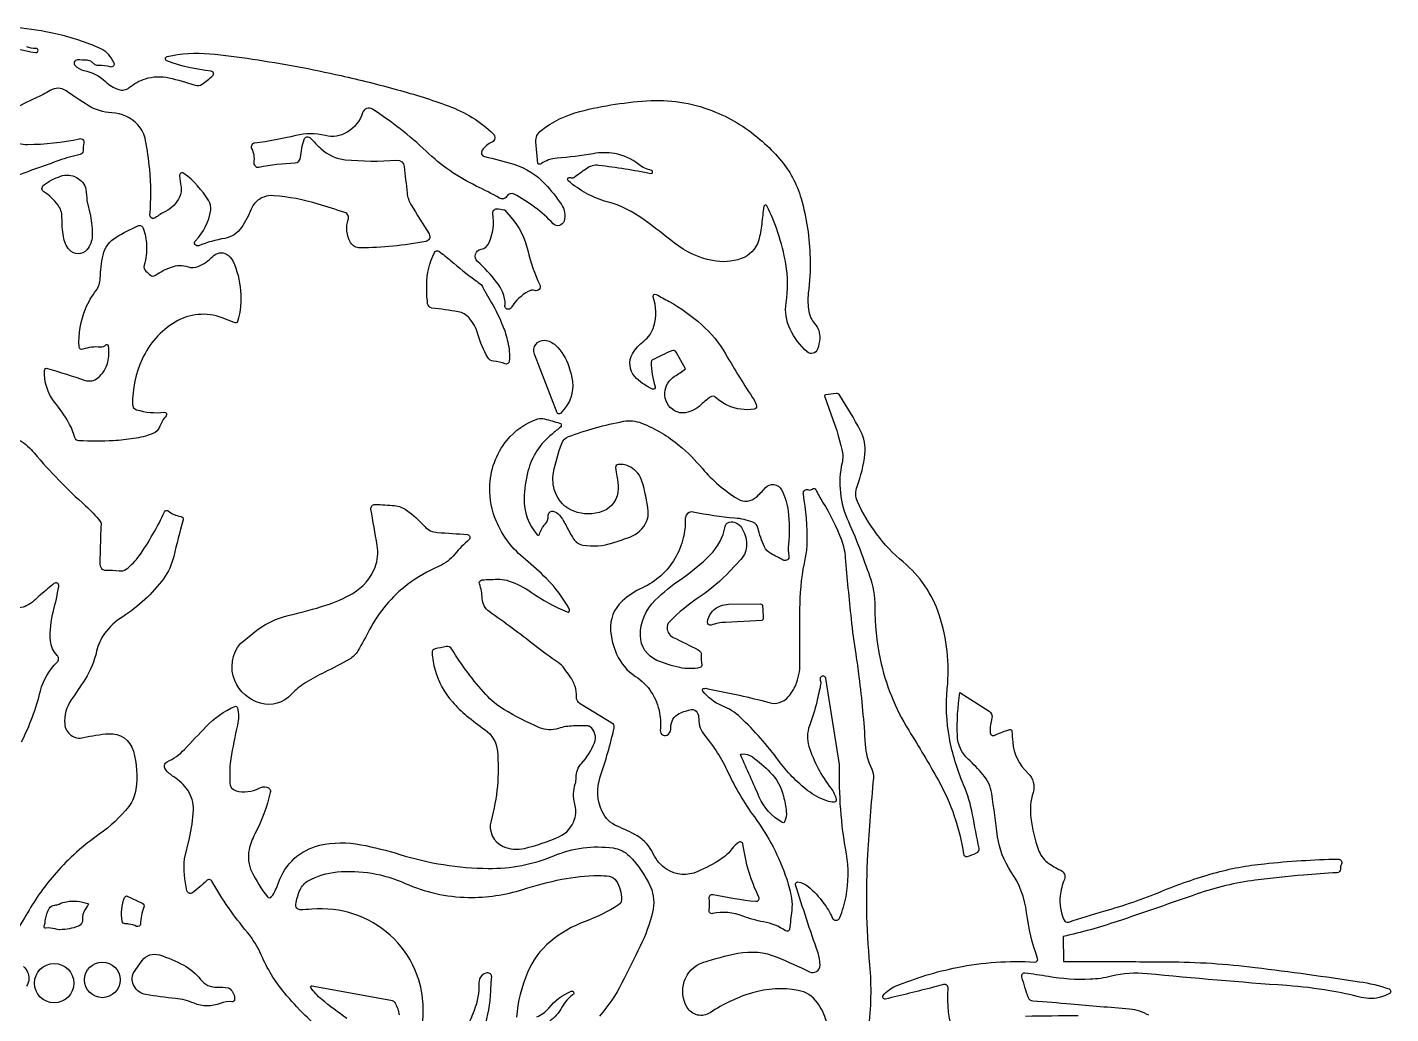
# Model space of a CAD drawing. Header units: millimetres. Extents: x 4131 to 16294, y 1859 to 7086.
# Drawn here: x 7865 to 9558, y 5848 to 7073 of the extents above; entities that cross this region are included whole.
import ezdxf

# ---------------------------------------------------------------- set-up
doc = ezdxf.new("R2010")
doc.units = ezdxf.units.MM

msp = doc.modelspace()

# ---------------------------------------------------------------- linework, layer by layer
at = {"color": 0}
for points in [[(7851.5, 7073, -0.035236), (7899.8, 7065.4, -0.046731), (7955.7, 7046.9, -0.119817), (7964.9, 7039.8, -0.051176), (7972, 7029, -0.661622), (7967.7, 7023.9, 0.091418), (7952.8, 7025.6, -0.199944), (7947.9, 7027.2, 0.006482), (7944.7, 7029.9, 0.162001), (7938.8, 7032.2, 0.011838), (7926.8, 7032.5, 0.670342), (7923.9, 7025.5, 0.145475), (7934.9, 7019.6, -0.140292), (7961.6, 7005.7, 0.111321), (7978.1, 6995.8, 0.256663), (7991.3, 6998.3, -0.096064), (8011.3, 7009.2, -0.13248), (8040.5, 7010.4, -0.026982), (8072.9, 7001.3, 0.238872), (8081.9, 7002.5, 0.034936), (8094.8, 7013, 0.643956), (8092.9, 7018.6, -0.061839), (8037.9, 7031.4, -0.742985), (8038.2, 7036.7, -0.083459), (8091.3, 7040.2, -0.012422), (8144.3, 7033.6, -0.018136), (8254.3, 7013.1, -0.011668), (8324.2, 6995.6, -0.020093), (8387.4, 6975.5, -0.103904), (8443.3, 6940.8, -0.518935), (8441.7, 6930.6, 0.115461), (8429.5, 6920.4, 0.545904), (8432.4, 6912.5, -0.018931), (8468.6, 6903, -0.133645), (8507.8, 6878.4, -0.03849), (8527.8, 6853.1, -0.219642), (8531.1, 6832.4, -0.580801), (8517.8, 6829.1, 0.078992), (8469.3, 6865.9, 0.404467), (8460.1, 6863.3, -0.41053), (8451.1, 6860.9, 0.015962), (8422.1, 6876, -0.078404), (8359.9, 6919.1, 0.049039), (8293.2, 6971.3, 0.491096), (8280.9, 6966.8, -0.182048), (8261.7, 6942.7, -0.19701), (8234.6, 6938.6, 0.119854), (8198.1, 6938.6, -0.030117), (8146.9, 6929.3, 0.519587), (8143.2, 6922.5, -0.155743), (8145.8, 6905.6, 0.521222), (8152.2, 6899.5, -0.040133), (8197.1, 6904.8, 0.381324), (8203.9, 6911.4, -0.058601), (8208.3, 6933.8, -0.576182), (8216.4, 6935.5, 0.016937), (8229.1, 6922.5, 0.168107), (8259.4, 6908.7, 0.044387), (8323.2, 6908.1, -0.40796), (8332.8, 6900.1, 0.001817), (8336.2, 6867.3, 0.106833), (8341, 6853, 0.009456), (8363.6, 6816.5, -0.531934), (8359.5, 6807.2, -0.04483), (8277.9, 6799.1, -0.268721), (8266.1, 6805.8, -0.216743), (8263.2, 6834.5, 0.415933), (8258.9, 6843.1, 0.005839), (8225.9, 6853.6, 0.054141), (8170.6, 6864, 0.10769), (8158.2, 6862.3, 0.213456), (8142.7, 6847.2, -0.053593), (8130.6, 6824.4, -0.204936), (8109.9, 6811, 0.052048), (8077.5, 6801.9, -0.807919), (8073.4, 6808.1, 0.153613), (8092.4, 6845.9, 0.181183), (8090, 6857.8, 0.093146), (8059, 6891.7, 0.66161), (8053.7, 6888.6, 0.007259), (8055.5, 6875.1, -0.150469), (8053.7, 6862.3, -0.16737), (8036.2, 6844.5, 0.051271), (8023.6, 6836.5, -0.656275), (8016.9, 6840, 0.045118), (8016.6, 6897.1, 0.023086), (8011.5, 6932.7, 0.138705), (8001.8, 6952, 0.202215), (7969.4, 6967, -0.135069), (7940, 6976.1, -0.007589), (7912.7, 6994.2, 0.294016), (7893.2, 6994.7, -0.031391), (7874.8, 6985.1, 0.028101), (7846.8, 6970.8, -0.174245)], [(7830, 7050.1, -0.002163), (7874.8, 7041.7, 1.12319), (7875.2, 7046.9, -0.109335), (7864, 7048.9, 0.069299)], [(7855.8, 6560.1, -0.071111), (7873.2, 6544.6, 0.035437), (7936.9, 6479, -0.045335), (7955, 6459.5, -0.270029), (7955.8, 6453.3), (7954.6, 6409.4, 0.110277), (7955.8, 6402.9, 0.31387), (7962.4, 6398.9, -0.054359), (7978.6, 6398.1, 0.199606), (7987.4, 6400.2, 0.085239), (8003.8, 6417, 0.040971), (8035.2, 6471.6, -0.490371), (8039.5, 6472.6, 0.141503), (8055.1, 6465.8, -0.456295), (8058, 6461.4, 0.010491), (8046.4, 6416, -0.101693), (8033.7, 6388.4, -0.093192), (7983.1, 6341.2, 0.093026), (7960.6, 6320.2, 0.105123), (7950.7, 6298.5, -0.088391), (7936.3, 6263.6, -0.008623), (7919.2, 6237.9, 0.170414), (7911.1, 6208.1, 0.462793), (7934.5, 6191, -0.038853), (7965.5, 6195.9, -0.360593), (7996.3, 6174.2, -0.098826), (7999.5, 6127.1, -0.134146), (7990.5, 6105.6, -0.075771), (7954, 6071, 0.060774), (7900.3, 6023.1, 0.051534), (7864.9, 5973.4, -0.037629), (7847.3, 5947.1, 0.017164)], [(8856.9, 5838.7, 0.083967), (8845.8, 5861.9, 0.195761), (8821.7, 5877.2, 0.11872), (8765, 5874.1, 0.074234), (8712.4, 5849.4, -0.429795), (8684.1, 5855.9, -0.212978), (8680.4, 5888.1, -0.239737), (8703.4, 5911.6, -0.032241), (8746.9, 5923.2, -0.147342), (8795.6, 5918.5, -0.016859), (8835.8, 5900.3, 0.55163), (8849.1, 5908.5, 0.087768), (8846.6, 5923.9, -0.010159), (8818.7, 6008.4, -0.550472), (8821.6, 6011.8, -0.136553), (8834.1, 6006.2, -0.064625), (8853.5, 5985.6, -0.048518), (8864.3, 5967.2, 0.658617), (8873.6, 5967.5, 0.047271), (8881.3, 5993.8, 0.092068), (8881.7, 6046.8, -0.050295), (8873.3, 6157.5), (8856.4, 6264.3, 1.125635), (8849.3, 6262.3, -0.150736), (8849.8, 6257.2, -0.005942), (8845, 6235.4, -0.034385), (8835.9, 6205.8, 0.170215), (8835.2, 6180.2, 0.088898), (8862.7, 6128, -0.115227), (8869.1, 6114, -0.4748), (8866.6, 6110.9, -0.085176), (8857.3, 6112.5, -0.080032), (8834, 6125.1, -0.070026), (8797.7, 6162.4, 0.045678), (8750.1, 6216.2, 0.092507), (8727.5, 6230.6, -0.129759), (8703.3, 6248.9, -0.529079), (8704.2, 6251.9, -0.158258), (8709.9, 6251.8, -5302.076579), (8709.9, 6251.8), (8748.9, 6243.6, -0.018131), (8785.7, 6234.5, 0.292702), (8809.6, 6241.7, 0.077961), (8818.9, 6256.6, 0.1037), (8824, 6282.6, -0.00884), (8824.2, 6356.8, -0.047742), (8831, 6414.5, 0.05016), (8833.1, 6433.1, 0.046093), (8828.3, 6493.5, -0.211093), (8829.2, 6497.3, -0.332843), (8834.8, 6498.8, 0.284232), (8839.5, 6499.7, -0.495252), (8843.7, 6498.9, 0.022873), (8852.3, 6483.5, -0.04924), (8875.5, 6436.5, -0.069627), (8880.4, 6414.6, 0.006414), (8887.6, 6338.4, 0.011872), (8893.4, 6294.5, -0.0073), (8897.3, 6266.5, -0.016537), (8905.1, 6182.6, 0.100672), (8913.2, 6152, -0.139535), (8915.3, 6140.6, 0.009048), (8908.1, 6046.2, 0.037399), (8910.5, 5909.1, -0.056179), (8908.8, 5828.9, -0.134265)], [(7857.5, 6185.8, 0.055393), (7881, 6249.1, -0.143678), (7901.7, 6284.6, 0.431517), (7901.7, 6293.2, -0.191193), (7893.4, 6311.2, -0.07941), (7897.1, 6348.4, 0.021661), (7903.7, 6378.9, 0.70133), (7897.7, 6382.3, -0.005049), (7889.7, 6375.6, 0.018894), (7872.9, 6360.8, -0.167323), (7854.1, 6352.3, -0.245356)], [(9015.5, 5821.2, -0.106313), (9008.2, 5879.6, 0.518444), (9002.5, 5884.5, 0.001202), (8989.9, 5881.1, -0.007809), (8930.5, 5866.4, -0.71725), (8927.6, 5871, -0.122466), (8942.9, 5882.4, -0.048865), (9019.4, 5905.7, -0.064554), (9115.8, 5912.4, 0.53754), (9119.2, 5916.9, -0.054436), (9105.6, 5973.7, 0.1197), (9086.1, 6025, -0.118196), (9069.6, 6068, 0.003822), (9062.2, 6121.5, 0.142455), (9051.3, 6145.3, 0.027962), (9033, 6164.3, -0.201233), (9019.6, 6193.7, -0.042025), (9022.5, 6247.1, 0.591425), (9022.5, 6247.1), (9059.1, 6223.8, -0.323661), (9062.4, 6215.4, 0.05753), (9060.1, 6198, 0.56101), (9066.3, 6194.1, -0.044956), (9084.6, 6201.1, -0.483516), (9087.4, 6199, 0.009129), (9088.3, 6185.5, 0.189652), (9107.2, 6147, -0.292029), (9113.6, 6123, 0.108598), (9110.8, 6091.2, 0.053931), (9120.4, 6051.3, 0.143733), (9131.2, 6036.3, 0.059393), (9148, 6026.3, -0.40925), (9152.5, 6014.7, 0.07364), (9147.3, 5994.5, 0.13446), (9152.1, 5964.5, 0.386394), (9157.8, 5962, -0.01454), (9201.3, 5975.5, 0.029629), (9273.4, 6000.3, -0.029065), (9337.8, 6022.6, -0.043367), (9400.8, 6034.5, -0.018918), (9492.2, 6040.3, -0.541032), (9496.5, 6034, 0.095388), (9495.2, 6027.6, -0.395244), (9491.1, 6023.3, 0.007066), (9449.3, 6020.3, 0.010163), (9389.4, 6013.9, 0.052194), (9317.3, 5996.9, -0.000948), (9268, 5979.8, -0.000953), (9218.2, 5962.8, -0.028362), (9150.9, 5944.1), (9151.3, 5912.9), (9201.3, 5912.9, -0.001164), (9280.8, 5912.7, -0.029707), (9389.4, 5905.7, -0.006528), (9518.8, 5888, -0.045478), (9555.6, 5878.9, -0.654854), (9556.1, 5873.3, -0.047514), (9546.4, 5869.2, -0.137243), (9521, 5868.5, 0.018511), (9482.1, 5876.7, 0.024869), (9428.9, 5883.1, -0.007021), (9255.2, 5897.9, 0.085539), (9210.8, 5894.7, -0.050337), (9184.3, 5890.9, -0.053078), (9132.6, 5894.3, 0.010703), (9103.3, 5898.7, 0.534654), (9099.3, 5894.1, 0.020677), (9107.4, 5868.5, 0.298381), (9113.3, 5864, -0.005928), (9160.4, 5860.5, 0.000414), (9233.5, 5854.2, -0.113225), (9256.8, 5846.7, -0.748243)], [(8237.3, 5822.1, -0.05405), (8184, 5874, -0.070438), (8155.1, 5921.2, 0.071808), (8137.9, 5949.2, -0.0446), (8093.8, 6012.7, 0.492589), (8087.4, 6013.6, -0.034035), (8069.6, 5998.4, -0.541081), (8062.8, 6000.8, -0.078019), (8059.9, 6040.5, 0.501171), (8059.9, 6040.5), (8066, 6066.2, 0.047822), (8070.9, 6101.3, 0.162889), (8063.8, 6125.7, 0.101252), (8046.6, 6142.3, -0.088155), (8036.1, 6151.9, -0.483065), (8038.3, 6161, 0.097797), (8059.9, 6176.4, -0.001248), (8086.7, 6204.8, -0.098725), (8122.2, 6229.8, -0.471047), (8125.7, 6228, -0.115851), (8125.7, 6206.6, 0.018764), (8117.3, 6164.8, 0.03352), (8116.2, 6152.7, 0.008447), (8116.1, 6135, 0.340027), (8123.8, 6125.1, 0.182876), (8152.5, 6128.3, -0.172476), (8162.2, 6129.5, -0.419315), (8166.4, 6122.9, -0.063934), (8147.3, 6071.5, 0.065572), (8140.1, 6051.9, 0.171682), (8143.4, 6024.4, 0.050144), (8162.7, 5993.5, 0.505699), (8168, 5993.6, 0.073159), (8176.7, 6010.9, -0.263881), (8227.8, 6057.3, -0.103176), (8278.9, 6058.1, -0.02772), (8327.2, 6046, 0.072359), (8437.1, 6028.6, 0.102037), (8518.6, 6044.4, -0.133137), (8592.2, 6054, -0.163631), (8612, 6044.2, -0.093069), (8638.5, 6005.6, -0.167241), (8641.1, 5974.2, -0.051702), (8625.8, 5932.2, -0.004381), (8602.9, 5886.4, -0.06172), (8575.2, 5845.3, -0.062615)], [(8355.4, 5837.3, 0.056055), (8355.5, 5867.1, 0.076127), (8345.9, 5903.3, 0.106377), (8315.4, 5945.6, 0.210307), (8217.9, 5977.9, -0.031337), (8203.2, 5977.4, -0.454733), (8198, 5983.8, -0.058987), (8203.3, 6002, -0.167948), (8213.4, 6013.2, -0.102578), (8249.3, 6024.2, -0.129893), (8333.8, 6010.1, 0.101682), (8412.1, 5992.6, 0.08182), (8480, 6002.6, -0.027778), (8528.5, 6015.1, -0.047158), (8573.7, 6019.8, -0.040027), (8587.1, 6018.9, -0.213557), (8595.8, 6013.3, -0.150536), (8602.5, 5989.8, -0.251123), (8598.8, 5983.3, -0.054326), (8557.3, 5962.8, 0.087619), (8513.8, 5937.6, 0.119421), (8485.8, 5899.4, 0.074207), (8471.9, 5844, 0.434103)], [(7860.1, 5906.9, -0.207837), (7866.6, 5891.7, -0.14395), (7863.8, 5882.4, -0.008206)], [(8432.3, 5830.5, 0.065138), (8440.2, 5876.4, -0.008567), (8441.3, 5893.7, 0.481681), (8435.6, 5898.9, 0.158842), (8429.2, 5895.7, 0.207181), (8425.4, 5886.4, -0.098783), (8419.5, 5852.4, -0.044311), (8399.7, 5812.2, -0.049268)], [(8261.4, 5842.2, -0.019465), (8230.2, 5865.9, -0.073311), (8216.6, 5880.9, -0.657916), (8217.8, 5882.7, 13.501336), (8217.8, 5882.7), (8316.2, 5864.9, -0.217294), (8321.5, 5861.2, -0.102165), (8326.4, 5847, 0.154061)], [(8497.4, 5844.5, 0.145877), (8512.2, 5855.2, -0.133142), (8539.9, 5876, -0.885264), (8542.2, 5871.8, 0.111451), (8528.6, 5856.5, -0.109572), (8512.9, 5838.6, 0.050928)], [(9169.7, 5845.7, 0.001131), (9104.3, 5844.9, 0.269981)]]:
    msp.add_lwpolyline(points, format="xyb", dxfattribs=at)
for points in [[(8498.5, 6904.1), (8496.2, 6930.7, -0.256448), (8502.6, 6945.1, -0.10044), (8550.9, 6968.6, -0.050611), (8639.2, 6982, -0.112217), (8719.4, 6967.9, -0.082204), (8777.3, 6931.5, -0.032879), (8798.8, 6909.7, -0.109637), (8825.5, 6860.4, -0.063616), (8836.7, 6786.2, -0.036616), (8834.5, 6742.9, 0.075921), (8835.2, 6720.1, 0.135002), (8842.3, 6705.4, -0.199837), (8848.6, 6686.5, -0.062618), (8846, 6673.5, -0.53881), (8833.1, 6670, -0.098658), (8811.8, 6698.2, -0.152785), (8807, 6731, 0.084044), (8806.6, 6779.3, 0.034493), (8796.7, 6818.3, 0.041433), (8782.8, 6851.4, 0.720978), (8779.4, 6850.8, 0.018765), (8776.6, 6828.9, -0.053412), (8772.6, 6808.1, -0.238707), (8751.1, 6785.8, -0.132078), (8715.7, 6783.3, -0.120713), (8668.2, 6805.2, 0.009176), (8630.6, 6834.1, 0.09177), (8584.7, 6856.4, -0.113489), (8536.4, 6882.5, -0.867354), (8539, 6886.4, 0.267805), (8543.3, 6886.7, 0.006482), (8558.9, 6897.9, -0.19165), (8574.5, 6902, -0.017614), (8639, 6891.7, 0.995684), (8639.7, 6895.4, -0.118235), (8623.9, 6902.8, 0.127913), (8593.7, 6916.3, 0.085598), (8567.2, 6916.1, -0.028558), (8522.4, 6910.6, 0.142056), (8502.7, 6903.5, -0.404099), (8498.5, 6904.1, 0.096707)], [(7602.2, 6821.1), (7614.3, 6844.3, -0.126195), (7666, 6902.1, -0.076939), (7753.1, 6942.6, -0.111123), (7799.3, 6945.5, -0.066246), (7843.7, 6932.1, 0.108732), (7864.8, 6927.6, 0.050551), (7929.5, 6934.7, -0.536444), (7934.9, 6929.5, 0.044373), (7933.9, 6919.5, -0.351733), (7930.3, 6915.2, 0.034527), (7903.7, 6907.6, 0.000702), (7826.7, 6879.9, 0.000758), (7743.7, 6849.6, -0.20817), (7716.8, 6851.3, 0.184765), (7689.6, 6854.1, 0.124947), (7670, 6843.2, -0.101988), (7639.1, 6824.1, -0.081233), (7604.4, 6817.4, -0.597547), (7602.2, 6821.1, 0.930162)], [(7938.7, 6857.9), (7942.9, 6839, -0.065139), (7945.2, 6813.9, -0.168455), (7938.6, 6796.9, -0.458118), (7916.9, 6796.8, -0.14496), (7909.4, 6813.1, -0.035401), (7907.7, 6837.4, 0.160185), (7902.8, 6852.4, 0.09371), (7885.2, 6868.8, -0.524178), (7884.8, 6877, -0.082406), (7906, 6888.2, -0.202159), (7925.7, 6886.6, -0.097626), (7933.6, 6880.3, -0.150052), (7937.3, 6871.7, -0.003256), (7938.7, 6857.9, -2.264613)], [(8457.5, 6846.2), (8465.1, 6837.5, -0.123097), (8486.2, 6795.9, 0.0535), (8500.9, 6753.2, -0.657462), (8494.7, 6746.2, 0.236934), (8486.6, 6745, 0.120116), (8465.8, 6725.7, 0.302238), (8465.8, 6725.7, -1.083817), (8458.2, 6728.9, -0.300743), (8458.2, 6728.9, 0.172557), (8458.2, 6728.9, 0.16961), (8447.4, 6756.7, 0.042213), (8423.7, 6782.3, -0.625611), (8428.3, 6797.6, 0.259206), (8438.3, 6805.7, 0.135904), (8442.7, 6841.7, -0.46117), (8447.7, 6847.6, -0.054479), (8456.5, 6846.5, -0.063018), (8457.5, 6846.2, -14.773874)], [(8121.5, 6706.6), (8106.5, 6712.3, 0.231589), (8048.1, 6707, 0.15112), (8007.3, 6661, 0.106056), (7995.2, 6604.8, 0.331598), (8000.1, 6598.2, 0.100436), (8034.7, 6595, -0.690062), (8037, 6590.6, 0.097546), (8029.3, 6577.7, -0.215721), (8020.3, 6568.5, -0.057393), (7996.6, 6562.3, -0.019772), (7971.7, 6559.7, -0.032202), (7928.6, 6559.7, -0.321635), (7923.6, 6563.8, 0.06557), (7915.9, 6582.2, 0.03759), (7898.6, 6607.6, -0.185712), (7886.1, 6647.1, -0.487571), (7889.8, 6649.6, -0.002486), (7936.4, 6634.7, 0.254916), (7952.2, 6637.7, 0.164361), (7964.5, 6657.2, 0.093516), (7965.5, 6677.1, 0.62849), (7961.7, 6678.3, -0.230428), (7955.3, 6675.9, 0.109023), (7933.7, 6673.2, -0.500173), (7928.9, 6676.4, -0.11376), (7937, 6723.6, -0.062319), (7950.1, 6746.3, 0.158098), (7955.2, 6761.3, -0.052099), (7958.8, 6790.2, -0.203876), (7975.1, 6812.6, -0.029479), (8002, 6826.5, -0.44162), (8008.7, 6823.6, -0.071773), (8012.7, 6802.4, -0.078973), (8009.8, 6777.8, 0.281906), (8011.9, 6770.3, 0.013399), (8017.5, 6765.4, 0.335422), (8023.8, 6765.2, -0.064265), (8043.7, 6775.4, -0.165654), (8064.2, 6775.7, 0.174654), (8076.9, 6776.2, 0.109257), (8095.1, 6788.6, -0.343213), (8112.1, 6791.3, -0.159402), (8119.8, 6783, -0.177936), (8125.8, 6707.7, -0.572521), (8121.5, 6706.6, 0.150845)], [(8431.2, 6748.3), (8441.1, 6731.1, -0.036688), (8455.2, 6702.1, -0.039293), (8461.3, 6682.3, -0.074833), (8463.1, 6658.3, -0.502094), (8458.2, 6655.2, 0.07289), (8443.7, 6658.5, -0.247372), (8436.5, 6663, -0.060893), (8424.2, 6692, 0.108034), (8413.3, 6712.2, 0.173611), (8399.8, 6719.8, 0.014375), (8367.1, 6724.5, -0.349642), (8361.7, 6729.9, -0.030769), (8360.6, 6753.2, -0.111999), (8370.3, 6793.6, -0.460621), (8375.7, 6795, -0.027095), (8390.6, 6783.2, 0.025391), (8420.9, 6759.1, -0.017099), (8428.1, 6753.5, -0.122491), (8429.8, 6751.3, 0.022201), (8431.2, 6748.3, -2.856952)], [(8681.8, 6648.9), (8670.5, 6669.5, 0.389429), (8664.9, 6671.4, 0.012813), (8640.9, 6660, 0.288592), (8639.2, 6657.2, 0.07111), (8644.2, 6626.9, -0.647897), (8640.9, 6623.9, -0.047111), (8628.7, 6630.9, -0.056827), (8619.1, 6639.4, -0.325953), (8616.2, 6667.6, -0.096902), (8630.1, 6683.4, 0.158073), (8642.8, 6701.8, 0.159748), (8641.7, 6738.2, -0.690455), (8645.5, 6741.4, -0.001286), (8661.5, 6732.6, -0.054831), (8701.8, 6704.1, -0.080673), (8731.7, 6667.6, 0.015616), (8767.1, 6610.4, -0.113044), (8770, 6602.6, -0.405636), (8767.4, 6599, -0.150894), (8734.5, 6603.4, -0.0754), (8719.3, 6613.5, 0.349007), (8712.8, 6613.9, 0.042622), (8701.5, 6604.5, -0.153672), (8682, 6594.5, -0.172441), (8668.5, 6596.9, -0.28704), (8656.3, 6619.3, -0.242338), (8668.5, 6639.8, 0.020971), (8681.8, 6648.9, 2.332897)], [(8522.6, 6594.3), (8494.5, 6667.3, -0.255402), (8496.1, 6679.3, -0.258151), (8507.1, 6684.4, -0.179246), (8520.7, 6678.2, -0.117307), (8537, 6651.9, -0.019098), (8540.6, 6639.8, -0.276887), (8526.6, 6593.7, -0.473265), (8522.6, 6594.3, 0.227418)], [(8855.1, 6614.3), (8865.1, 6586, -0.025081), (8876.2, 6548.9, -0.115349), (8876.4, 6532.3, 0.164594), (8884.2, 6459.3, -0.021016), (8899.2, 6423, -0.000119), (8910.5, 6392, -0.088972), (8917.1, 6353.7, 0.053855), (8923.7, 6288.7, 0.086432), (8959.2, 6200.2, -0.010463), (8996, 6137.8, -0.091503), (9027.2, 6046.6, 0.436556), (9031.6, 6043.6, 0.055148), (9043.5, 6047.8, 0.344562), (9046.5, 6053.7, -0.004821), (9038.5, 6095.2, 0.055847), (9027.3, 6132.4, -0.054979), (9009.7, 6190.8, -0.070676), (9007.1, 6251.9, 0.10437), (8997, 6343.5, 0.141234), (8952.2, 6409.2, -0.060541), (8919.1, 6444.2, -0.05227), (8895.6, 6484.1, -0.201529), (8895, 6503, 0.064951), (8904.8, 6543.2, 0.149762), (8899.2, 6572.1, 0.019796), (8873.7, 6616, 0.290329), (8869, 6618.3, 0.003021), (8855.8, 6616.5, 0.631256), (8855.1, 6614.3, -6.406367)], [(8592.4, 6207.7), (8551.3, 6233.2, -0.265752), (8546.5, 6241.9, 0.080092), (8544.8, 6254.6, 0.09047), (8538.2, 6267.4, -0.01761), (8531.6, 6276.5, 0.097978), (8523.7, 6284.4, -0.018882), (8494.9, 6305.4, 0.013971), (8438.3, 6347.5, -0.236296), (8429.5, 6363.9, 0.077892), (8426.1, 6382, -0.491419), (8429.2, 6386.8, -0.024484), (8451.3, 6387.6, -0.082121), (8463, 6385.5, -0.065874), (8490.6, 6371.4, 0.050557), (8535, 6347.1, 0.708622), (8537.8, 6350.2, 0.072019), (8509.3, 6388.6, 0.028605), (8483.2, 6412.1, -0.125795), (8446.9, 6460.3, -0.102782), (8438.9, 6501.5, -0.167367), (8460.1, 6560.1, -0.145389), (8498.7, 6586.8, -0.151649), (8507, 6586.9, 0.007118), (8525.7, 6581.7, -0.610849), (8526.8, 6576.7, -0.003116), (8516.2, 6568, 0.160438), (8486.3, 6521.8, 0.059791), (8481.6, 6487.7, 0.182789), (8497.7, 6442.8, 0.605238), (8500.7, 6443.5, -0.125588), (8507.9, 6456.3, 0.21564), (8511.4, 6466.3, -0.468658), (8517.2, 6472.1, -0.215907), (8525.7, 6467.2, -0.040262), (8534.2, 6453.4, 0.01986), (8542.6, 6438.2, 0.217356), (8554.5, 6430.1, 0.120329), (8591.7, 6432.8, 0.009239), (8612.9, 6440.1, 0.205647), (8633.7, 6459.6, 0.130596), (8635.6, 6472, 0.047201), (8627.9, 6509.4, 0.190815), (8613.9, 6526.9, 0.159447), (8598.3, 6530.1, 0.403511), (8595.2, 6526.3, 0.033972), (8596.8, 6515.5, -0.052476), (8598.4, 6500.2, -0.310456), (8579.2, 6472.1, -0.18665), (8543.4, 6472.1, -0.218058), (8520, 6496.1, -0.133552), (8518.1, 6520.2, -0.04247), (8528.3, 6556.4, -0.217284), (8536.7, 6564.8, -0.042865), (8604.9, 6583.8, -0.141224), (8627.5, 6581.6, -0.080434), (8674.3, 6553.8, -0.044138), (8702.9, 6525.2, 0.082547), (8747, 6487.5, 0.332146), (8769.9, 6489.7, 0.032478), (8781, 6501.2, -0.537873), (8801.3, 6498.8, -0.084008), (8809.4, 6472.3, -0.060755), (8809.8, 6431, 0.07577), (8810.4, 6416.7, -0.630143), (8803.3, 6411.5, -0.000391), (8788, 6419.6, -0.161989), (8780, 6428, -0.053199), (8771.9, 6451.6, 0.253035), (8765.7, 6458.6, 0.068829), (8743.2, 6463.6, -0.033147), (8691.5, 6471.1, 0.327677), (8683, 6467.3, 0.139078), (8681.5, 6461.4, -0.070173), (8679.2, 6439, -0.07268), (8668.8, 6413.4, -0.153309), (8628.4, 6377, 0.077003), (8603.3, 6360.4, 0.233873), (8589, 6324.1, 0.081017), (8596.4, 6294.8, 0.14714), (8619.8, 6267.1, -0.20827), (8649.8, 6221.6, -0.064934), (8650.7, 6199.9, 0.703149), (8660.7, 6195.3, 0.210172), (8663.9, 6203.5, -0.303527), (8674.3, 6221, -0.067874), (8689.4, 6225.8, -0.324214), (8696.5, 6222.3, -0.12498), (8698.4, 6214.2, 0.179286), (8705.9, 6193.5, -0.068071), (8734.7, 6148.1, 0.052232), (8767.5, 6092.5, -0.079081), (8807.7, 6015.1, -0.040446), (8813.6, 5991.3, -0.069231), (8813.9, 5976.5, -0.000979), (8811.2, 5953.3, -0.568419), (8806.2, 5951.1, 0.114578), (8779, 5962.3, -0.054842), (8753.2, 5969.4, 0.150326), (8715.6, 5972.5, -0.52809), (8711.2, 5976.6, 0.06959), (8711.5, 5991.9, -0.517261), (8716.2, 5996.3, 0.029211), (8769.5, 5987.8, 0.58543), (8773.1, 5992.9, -0.07758), (8753.3, 6058.6, 0.560758), (8747.9, 6060.9, 0.078417), (8740, 6053.3, -0.088542), (8725.6, 6039.9, -0.039195), (8697.1, 6024.6, -0.252692), (8658.5, 6027.7, -0.14207), (8641.9, 6046.9, 0.154676), (8621.9, 6068.9, 0.03322), (8597.2, 6081.1, -0.188555), (8578.4, 6099.2, -0.191877), (8576.1, 6142.2, 0.02438), (8593.4, 6203.2, 0.223717), (8592.4, 6207.7, 0.237507)], [(8129.4, 6307.9), (8144.5, 6320.4, -0.116554), (8190.4, 6343.1, 0.019904), (8235.4, 6355.4, 0.055929), (8268.8, 6370.2, 0.167793), (8296.4, 6402.5, 0.139757), (8299.1, 6429.8, -0.004212), (8291.4, 6474.7, -0.477536), (8296.7, 6480.7, -0.009515), (8320.8, 6479.1, -0.138802), (8335.7, 6473.4, -0.046477), (8358.1, 6453.3, 0.194287), (8374, 6445.8, -0.00899), (8411.1, 6443.1, -0.663317), (8413.1, 6436.8, 0.045671), (8395.6, 6418.9, -0.120608), (8376, 6404, 0.059356), (8336.9, 6381.2, 0.112413), (8289.7, 6325.2, -0.011767), (8275.2, 6298.7, -0.134174), (8264.7, 6288.4, -0.015558), (8234.1, 6272.3, 0.024899), (8210.4, 6259.3, 0.069442), (8192.8, 6244.9, -0.280427), (8154.2, 6233.7, -0.231932), (8122.3, 6261.8, -0.280469), (8129.4, 6307.9, 1.163418)], [(8750.6, 6412.1), (8737, 6397.7, -0.055513), (8700.2, 6366.3, 0.047727), (8661.9, 6334.8, 0.226734), (8659, 6326.6, 0.255902), (8666.8, 6315.5, 0.000457), (8697.9, 6300, -0.29856), (8701.4, 6293.9, 0.052422), (8702.1, 6281.3, -0.401123), (8699.8, 6278, -0.102204), (8674.9, 6278, -0.049863), (8646.5, 6286.9, -0.297641), (8625.9, 6317.7, -0.205646), (8644.2, 6361.6, -0.042439), (8676.4, 6387.9, 0.045831), (8712.8, 6418.1, 0.153308), (8731.1, 6453, -0.380188), (8738.8, 6459.1, -0.233796), (8751.4, 6451.9, -0.144982), (8757.9, 6431.2, -0.191654), (8750.6, 6412.1, -0.719961)], [(8735.5, 6356.7), (8774.7, 6357.1, -0.398018), (8777.7, 6354.4, -0.007131), (8778.5, 6339.2, -0.310589), (8776.7, 6336.4), (8731.6, 6334.2, 0.069884), (8713.7, 6330.8, -0.54586), (8709.3, 6334.3, -0.138979), (8714.1, 6346.3, -0.143076), (8725.3, 6354.6, -0.073806), (8735.5, 6356.7, 4.878243)], [(8559.5, 6205.5), (8542.9, 6205.5, 0.080743), (8524.1, 6202.4, -0.185095), (8500.6, 6203.4, -0.031465), (8456.5, 6226, -0.075411), (8433.9, 6244.6, -0.047264), (8391.9, 6300.9, 0.314747), (8384.8, 6304.1, 0.003892), (8371, 6301.2, 0.371708), (8367.3, 6296.4, 0.053383), (8371, 6275, 0.111881), (8392.6, 6235.3, 0.039874), (8410.1, 6218.3, 0.019797), (8433, 6200.9, -0.221252), (8448.4, 6174.3, -0.090342), (8440.5, 6087.8, 0.374074), (8455.6, 6055.9, 0.161261), (8481.9, 6053.5, 0.047962), (8525.3, 6068.2, 0.216265), (8544.2, 6089.6, 0.142859), (8544.5, 6108.9, -0.147678), (8545.1, 6133.6, 0.084854), (8546.2, 6141.4, -0.193291), (8552.8, 6158.9, 0.092078), (8568.9, 6184.7, 0.331048), (8563.6, 6204.5, 0.213942), (8559.5, 6205.5, -0.218347)], [(8801.7, 6086), (8801.7, 6086, -0.159078), (8773.6, 6117, 0.005607), (8750.5, 6169, -0.516771), (8751.4, 6170.7, -0.180535), (8765, 6167, -0.045675), (8787.2, 6147.9, -0.130019), (8803.7, 6118.2, -0.037844), (8807.1, 6099.4, -0.13267), (8804.9, 6086.5, -0.534095), (8801.7, 6086, 0.176153)], [(7988, 5994.4), (8007.3, 5985.4, -0.393725), (8009.3, 5980.5, 0.084404), (8005.1, 5959.5, -0.548133), (8000.4, 5956.7, 0.0834), (7990.7, 5959.6, 0.036537), (7986.3, 5959.9, -0.369453), (7982.5, 5963, -0.136169), (7985.5, 5992.7, -0.308315), (7988, 5994.4, 6.512065)], [(7939.5, 5982.3), (7936.3, 5977.5, 0.166063), (7933.2, 5965.2, -0.330804), (7928, 5956.9, -0.091609), (7905.2, 5952.5, -0.077302), (7899.2, 5953.4, 0.104445), (7887.6, 5954.5, -0.516005), (7885.7, 5956.5, 0.023417), (7887.3, 5965.6, -0.098416), (7891.7, 5978.7, -0.258387), (7898.9, 5983.1, 0.096545), (7904.1, 5984.4, -0.060499), (7913.3, 5987.3, -0.136908), (7939.7, 5984.9, -0.515719), (7940.1, 5983.3, 0.053047), (7939.5, 5982.3, -0.905989)], [(7996.3, 5899), (8007.3, 5914.3, -0.3263), (8028.6, 5921.2, -0.041827), (8058.8, 5908.4, -0.110925), (8079.6, 5890.8, 0.251054), (8100.5, 5881.1, -0.062917), (8113.9, 5880.2, -0.137889), (8116.6, 5878.9, -0.215932), (8122.1, 5866, -0.43995), (8118.8, 5863, 0.124035), (8104.3, 5861, -0.199272), (8071.8, 5861.2, 0.075634), (8048.7, 5867.1, -0.017821), (8011.7, 5872.1, -0.47316), (7996.3, 5899, 0.840965)]]:
    msp.add_lwpolyline(points, format="xyb", close=True, dxfattribs=at)
for centre, radius in [((7898, 5886.2), 24.4), ((7957.8, 5890.2), 22.1)]:
    msp.add_circle(centre, radius, dxfattribs=at)

doc.saveas('drawing.dxf')
